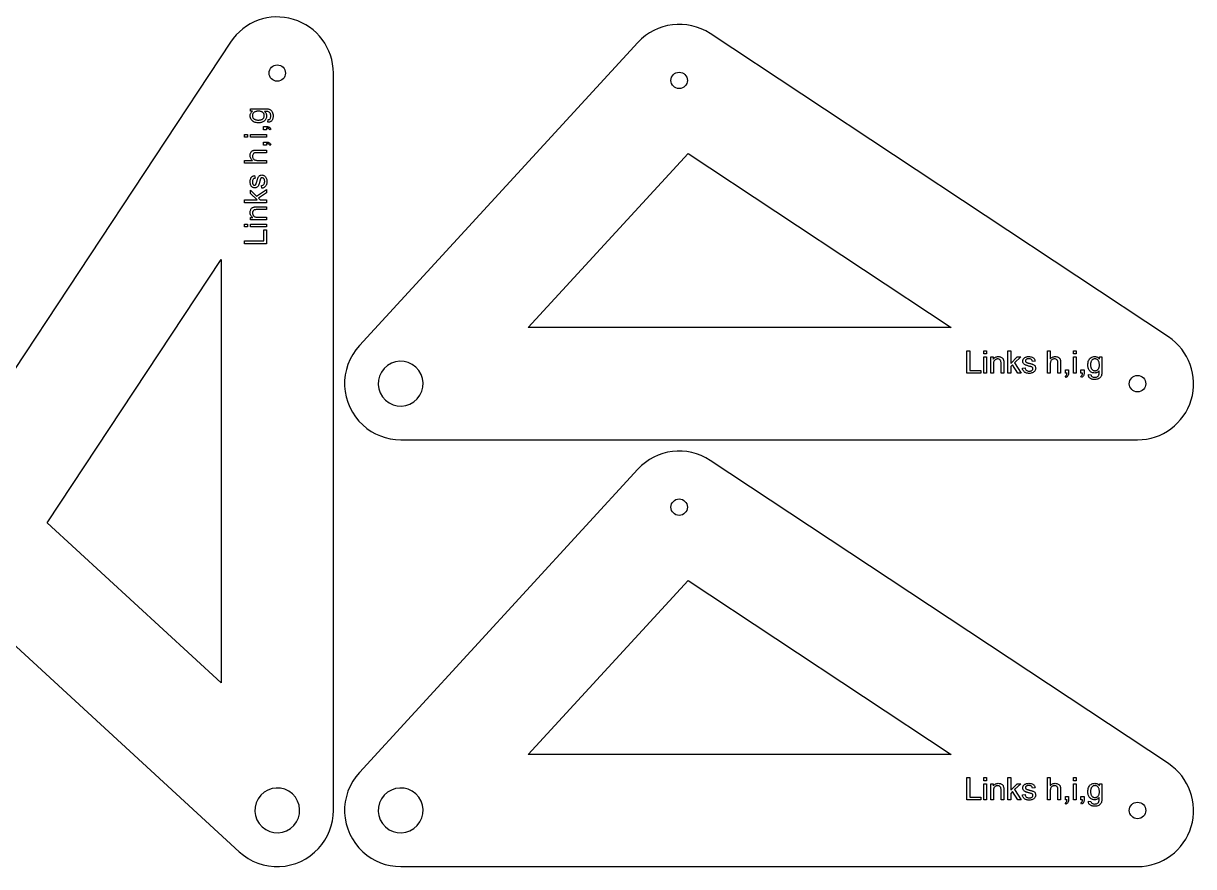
# Model space of a CAD drawing. Header units: millimetres. Extents: x 18 to 1175, y 18 to 1179.
# Drawn here: x 531 to 1157, y 341 to 792 of the extents above; entities that cross this region are included whole.
import ezdxf

# ---------------------------------------------------------------- set-up
doc = ezdxf.new("R2010")
doc.units = ezdxf.units.MM
doc.layers.add('cut', color=5, linetype='Continuous', true_color=0x0000ff)
doc.layers.add('line engraving', color=1, linetype='Continuous', true_color=0xff0000)

msp = doc.modelspace()

# ---------------------------------------------------------------- linework, layer by layer
at = {"layer": 'cut', "color": 5, "true_color": 0x0000ff}
for points in [[(484.03, 497.95), (646.15, 348.94, 0.414578), (688.56, 350.75, 0.188241), (696.49, 371.07), (696.49, 765.27, 0.743511), (641.47, 781.82), (479.3, 536.59, 0.368358)], [(859.42, 781.65), (710.4, 619.54, 0.414578), (712.22, 577.12, 0.188241), (732.54, 569.19), (1126.74, 569.19, 0.743511), (1143.29, 624.21), (898.05, 786.38, 0.368358)], [(740.64, 608.05, 0.997265), (724.4, 590.38, 0.997265)], [(859.42, 553.49), (710.4, 391.37, 0.414578), (712.22, 348.96, 0.188241), (732.54, 341.03), (1126.74, 341.03, 0.743511), (1143.29, 396.05), (898.05, 558.21, 0.368358)], [(657.63, 379.17, 0.997265), (675.31, 362.93, 0.997265)], [(740.64, 379.88, 0.997265), (724.4, 362.21, 0.997265)]]:
    msp.add_lwpolyline(points, format="xyb", close=True, dxfattribs=at)
for points in [[(886.29, 722.22), (1026.98, 629.19), (800.77, 629.19)], [(543.46, 524.82), (636.49, 665.52), (636.49, 439.31)], [(886.29, 494.06), (1026.98, 401.03), (800.77, 401.03)]]:
    msp.add_lwpolyline(points, close=True, dxfattribs=at)
for centre in [(666.49, 765.27), (881.51, 761.35), (1126.74, 599.19), (881.51, 533.19), (1126.74, 371.03)]:
    msp.add_circle(centre, 4.4, dxfattribs=at)
at = {"layer": 'line engraving', "color": 1, "true_color": 0xff0000}
for points in [[(661.48, 738.96), (661.69, 740.38), (661.99, 740.44), (662.25, 740.54), (662.47, 740.69), (662.64, 740.87), (662.82, 741.16), (662.95, 741.51), (663.02, 741.9), (663.05, 742.35), (663.02, 742.83), (662.95, 743.24), (662.82, 743.61), (662.64, 743.91), (662.42, 744.16), (662.16, 744.37), (661.85, 744.54), (661.51, 744.65), (661.38, 744.68), (661.23, 744.7), (661.04, 744.72), (660.82, 744.74), (660.57, 744.75), (660.29, 744.76), (659.98, 744.76), (659.64, 744.76), (659.9, 744.51), (660.13, 744.25), (660.33, 743.98), (660.48, 743.69), (660.61, 743.38), (660.7, 743.06), (660.75, 742.73), (660.77, 742.38), (660.75, 741.95), (660.69, 741.55), (660.59, 741.17), (660.45, 740.81), (660.27, 740.48), (660.05, 740.17), (659.79, 739.89), (659.49, 739.64), (659.16, 739.41), (658.82, 739.21), (658.46, 739.05), (658.08, 738.91), (657.69, 738.8), (657.28, 738.73), (656.86, 738.68), (656.42, 738.67), (655.82, 738.7), (655.24, 738.78), (654.68, 738.92), (654.15, 739.11), (653.66, 739.36), (653.23, 739.66), (652.86, 740.01), (652.55, 740.4), (652.3, 740.84), (652.12, 741.32), (652.02, 741.84), (651.98, 742.39), (652, 742.76), (652.06, 743.12), (652.15, 743.46), (652.29, 743.78), (652.46, 744.08), (652.67, 744.37), (652.92, 744.64), (653.21, 744.9), (652.17, 744.9), (652.17, 746.24), (659.6, 746.24), (660.08, 746.23), (660.53, 746.21), (660.94, 746.18), (661.31, 746.14), (661.65, 746.08), (661.95, 746.01), (662.22, 745.93), (662.44, 745.83), (662.84, 745.6), (663.19, 745.3), (663.5, 744.95), (663.77, 744.54), (663.98, 744.07), (664.13, 743.55), (664.22, 742.98), (664.25, 742.36), (664.24, 741.98), (664.21, 741.63), (664.15, 741.29), (664.08, 740.97), (663.98, 740.67), (663.86, 740.38), (663.72, 740.12), (663.56, 739.87), (663.38, 739.65), (663.17, 739.46), (662.94, 739.3), (662.69, 739.17), (662.42, 739.07), (662.13, 739), (661.81, 738.97), (661.48, 738.96)], [(656.32, 740.16), (656.72, 740.18), (657.1, 740.21), (657.46, 740.26), (657.78, 740.33), (658.07, 740.43), (658.34, 740.54), (658.58, 740.68), (658.78, 740.84), (658.97, 741.01), (659.12, 741.19), (659.26, 741.39), (659.37, 741.59), (659.45, 741.81), (659.51, 742.03), (659.55, 742.27), (659.56, 742.52), (659.55, 742.76), (659.51, 743), (659.45, 743.23), (659.37, 743.44), (659.26, 743.65), (659.13, 743.84), (658.97, 744.03), (658.79, 744.2), (658.58, 744.36), (658.35, 744.5), (658.08, 744.62), (657.8, 744.71), (657.48, 744.79), (657.14, 744.84), (656.76, 744.87), (656.36, 744.88), (655.98, 744.87), (655.62, 744.84), (655.29, 744.78), (654.98, 744.71), (654.7, 744.61), (654.44, 744.49), (654.2, 744.35), (653.99, 744.18), (653.8, 744), (653.64, 743.81), (653.5, 743.62), (653.39, 743.41), (653.3, 743.19), (653.24, 742.97), (653.2, 742.74), (653.19, 742.49), (653.2, 742.26), (653.23, 742.03), (653.3, 741.81), (653.38, 741.6), (653.49, 741.39), (653.63, 741.2), (653.79, 741.02), (653.97, 740.84), (654.18, 740.69), (654.42, 740.55), (654.67, 740.43), (654.95, 740.33), (655.26, 740.26), (655.59, 740.21), (655.94, 740.18), (656.32, 740.16)], [(660.77, 735), (659.11, 735), (659.11, 736.66), (660.77, 736.66), (661.2, 736.64), (661.59, 736.58), (661.94, 736.48), (662.24, 736.34), (662.51, 736.15), (662.74, 735.92), (662.94, 735.64), (663.11, 735.31), (662.49, 734.91), (662.38, 735.12), (662.24, 735.31), (662.08, 735.46), (661.89, 735.59), (661.68, 735.68), (661.42, 735.76), (661.11, 735.8), (660.77, 735.83), (660.77, 735)], [(650.58, 730.95), (648.91, 730.95), (648.91, 732.41), (650.58, 732.41), (650.58, 730.95)], [(660.77, 730.95), (652.17, 730.95), (652.17, 732.41), (660.77, 732.41), (660.77, 730.95)], [(660.77, 726.72), (659.11, 726.72), (659.11, 728.38), (660.77, 728.38), (661.2, 728.36), (661.59, 728.3), (661.94, 728.2), (662.24, 728.05), (662.51, 727.87), (662.74, 727.64), (662.94, 727.36), (663.11, 727.03), (662.49, 726.62), (662.38, 726.84), (662.24, 727.02), (662.08, 727.18), (661.89, 727.3), (661.68, 727.4), (661.42, 727.47), (661.11, 727.52), (660.77, 727.55), (660.77, 726.72)], [(660.77, 717.13), (648.91, 717.13), (648.91, 718.58), (653.16, 718.58), (652.88, 718.84), (652.64, 719.12), (652.44, 719.42), (652.28, 719.73), (652.15, 720.06), (652.05, 720.41), (652, 720.77), (651.98, 721.15), (652, 721.62), (652.07, 722.05), (652.19, 722.45), (652.36, 722.81), (652.56, 723.14), (652.8, 723.42), (653.08, 723.64), (653.4, 723.82), (653.57, 723.89), (653.76, 723.95), (653.98, 724), (654.21, 724.05), (654.46, 724.08), (654.73, 724.1), (655.02, 724.12), (655.32, 724.12), (660.77, 724.12), (660.77, 722.67), (655.32, 722.67), (655.06, 722.66), (654.81, 722.64), (654.59, 722.6), (654.38, 722.55), (654.19, 722.48), (654.02, 722.4), (653.87, 722.3), (653.73, 722.19), (653.51, 721.93), (653.36, 721.62), (653.27, 721.26), (653.23, 720.85), (653.26, 720.54), (653.32, 720.23), (653.42, 719.93), (653.57, 719.64), (653.75, 719.37), (653.97, 719.15), (654.21, 718.97), (654.48, 718.82), (654.79, 718.72), (655.16, 718.64), (655.59, 718.6), (656.07, 718.58), (660.77, 718.58), (660.77, 717.13)], [(658.2, 703.66), (657.97, 705.1), (658.38, 705.18), (658.74, 705.33), (659.05, 705.52), (659.3, 705.77), (659.5, 706.08), (659.65, 706.44), (659.73, 706.85), (659.76, 707.32), (659.76, 707.56), (659.74, 707.79), (659.7, 708), (659.66, 708.19), (659.6, 708.37), (659.53, 708.53), (659.45, 708.68), (659.35, 708.81), (659.14, 709.02), (658.91, 709.17), (658.66, 709.26), (658.4, 709.29), (658.16, 709.27), (657.95, 709.19), (657.77, 709.05), (657.62, 708.87), (657.57, 708.78), (657.51, 708.66), (657.46, 708.52), (657.4, 708.34), (657.33, 708.14), (657.27, 707.92), (657.2, 707.66), (657.13, 707.38), (657.03, 706.99), (656.93, 706.64), (656.84, 706.31), (656.75, 706.02), (656.66, 705.76), (656.58, 705.53), (656.5, 705.33), (656.43, 705.16), (656.26, 704.87), (656.07, 704.61), (655.86, 704.4), (655.61, 704.22), (655.34, 704.08), (655.06, 703.98), (654.76, 703.92), (654.46, 703.9), (654.17, 703.92), (653.9, 703.96), (653.64, 704.05), (653.39, 704.16), (653.16, 704.31), (652.94, 704.47), (652.75, 704.66), (652.58, 704.88), (652.46, 705.06), (652.35, 705.28), (652.25, 705.53), (652.15, 705.8), (652.08, 706.1), (652.02, 706.41), (651.99, 706.73), (651.98, 707.06), (652, 707.55), (652.05, 708.01), (652.14, 708.44), (652.27, 708.84), (652.43, 709.19), (652.61, 709.5), (652.82, 709.76), (653.06, 709.97), (653.33, 710.13), (653.64, 710.27), (654, 710.38), (654.39, 710.47), (654.59, 709.04), (654.27, 708.97), (653.99, 708.85), (653.75, 708.69), (653.55, 708.48), (653.39, 708.23), (653.27, 707.92), (653.2, 707.57), (653.18, 707.17), (653.18, 706.93), (653.2, 706.7), (653.22, 706.5), (653.26, 706.31), (653.31, 706.14), (653.36, 705.99), (653.43, 705.85), (653.51, 705.74), (653.68, 705.55), (653.87, 705.41), (654.07, 705.33), (654.29, 705.31), (654.42, 705.32), (654.55, 705.35), (654.68, 705.41), (654.8, 705.48), (654.91, 705.59), (655.01, 705.71), (655.1, 705.87), (655.18, 706.04), (655.21, 706.11), (655.24, 706.21), (655.27, 706.33), (655.32, 706.47), (655.37, 706.65), (655.42, 706.85), (655.49, 707.08), (655.56, 707.33), (655.66, 707.7), (655.75, 708.04), (655.84, 708.36), (655.93, 708.64), (656.01, 708.9), (656.09, 709.12), (656.16, 709.32), (656.23, 709.48), (656.38, 709.77), (656.55, 710.03), (656.76, 710.25), (657, 710.44), (657.26, 710.6), (657.56, 710.7), (657.88, 710.77), (658.24, 710.79), (658.6, 710.76), (658.95, 710.69), (659.29, 710.55), (659.61, 710.37), (659.92, 710.13), (660.18, 709.85), (660.41, 709.52), (660.61, 709.14), (660.76, 708.73), (660.87, 708.29), (660.94, 707.82), (660.96, 707.33), (660.95, 706.92), (660.92, 706.54), (660.86, 706.19), (660.79, 705.85), (660.69, 705.55), (660.57, 705.27), (660.43, 705.01), (660.26, 704.78), (660.08, 704.57), (659.87, 704.38), (659.65, 704.21), (659.4, 704.06), (659.13, 703.93), (658.84, 703.82), (658.53, 703.73), (658.2, 703.66)], [(660.77, 695.96), (648.91, 695.96), (648.91, 697.42), (655.67, 697.42), (652.17, 700.87), (652.17, 702.75), (655.36, 699.47), (660.77, 703.08), (660.77, 701.29), (656.37, 698.45), (657.36, 697.42), (660.77, 697.42), (660.77, 695.96)], [(660.77, 686.74), (652.17, 686.74), (652.17, 688.05), (653.4, 688.05), (653.06, 688.3), (652.78, 688.58), (652.53, 688.88), (652.33, 689.21), (652.18, 689.56), (652.07, 689.94), (652, 690.35), (651.98, 690.79), (652, 691.17), (652.05, 691.53), (652.14, 691.88), (652.26, 692.21), (652.41, 692.52), (652.58, 692.78), (652.78, 693.01), (652.99, 693.19), (653.23, 693.34), (653.49, 693.46), (653.77, 693.56), (654.07, 693.64), (654.31, 693.68), (654.62, 693.7), (655.02, 693.72), (655.48, 693.72), (660.77, 693.72), (660.77, 692.27), (655.54, 692.27), (655.12, 692.26), (654.76, 692.22), (654.46, 692.17), (654.21, 692.1), (654, 691.99), (653.81, 691.86), (653.65, 691.69), (653.51, 691.49), (653.39, 691.27), (653.31, 691.02), (653.26, 690.76), (653.24, 690.48), (653.25, 690.25), (653.28, 690.03), (653.33, 689.82), (653.39, 689.61), (653.47, 689.42), (653.57, 689.23), (653.69, 689.05), (653.83, 688.87), (654, 688.71), (654.19, 688.58), (654.42, 688.46), (654.69, 688.37), (654.98, 688.29), (655.31, 688.24), (655.68, 688.21), (656.07, 688.2), (660.77, 688.2), (660.77, 686.74)], [(650.58, 683.07), (648.91, 683.07), (648.91, 684.52), (650.58, 684.52), (650.58, 683.07)], [(660.77, 683.07), (652.17, 683.07), (652.17, 684.52), (660.77, 684.52), (660.77, 683.07)], [(660.77, 673.97), (648.91, 673.97), (648.91, 675.54), (659.37, 675.54), (659.37, 681.38), (660.77, 681.38), (660.77, 673.97)], [(1035.43, 604.91), (1035.43, 616.77), (1037, 616.77), (1037, 606.31), (1042.84, 606.31), (1042.84, 604.91), (1035.43, 604.91)], [(1044.53, 615.1), (1044.53, 616.77), (1045.99, 616.77), (1045.99, 615.1), (1044.53, 615.1)], [(1048.21, 604.91), (1048.21, 613.51), (1049.52, 613.51), (1049.52, 612.28), (1049.77, 612.62), (1050.04, 612.9), (1050.35, 613.15), (1050.67, 613.35), (1051.03, 613.5), (1051.41, 613.61), (1051.82, 613.68), (1052.25, 613.7), (1052.63, 613.68), (1053, 613.63), (1053.35, 613.54), (1053.68, 613.42), (1053.99, 613.27), (1054.25, 613.1), (1054.47, 612.9), (1054.65, 612.69), (1054.8, 612.45), (1054.93, 612.19), (1055.03, 611.91), (1055.11, 611.61), (1055.14, 611.37), (1055.17, 611.06), (1055.18, 610.67), (1055.19, 610.2), (1055.19, 604.91), (1053.73, 604.91), (1053.73, 610.14), (1053.72, 610.56), (1053.69, 610.92), (1053.64, 611.22), (1053.56, 611.47), (1053.46, 611.68), (1053.33, 611.87), (1053.16, 612.03), (1052.96, 612.18), (1052.73, 612.29), (1052.49, 612.37), (1052.23, 612.42), (1051.94, 612.44), (1051.72, 612.43), (1051.5, 612.4), (1051.28, 612.36), (1051.08, 612.29), (1050.88, 612.21), (1050.69, 612.11), (1050.51, 611.99), (1050.34, 611.85), (1050.18, 611.68), (1050.04, 611.49), (1049.93, 611.26), (1049.83, 610.99), (1049.76, 610.7), (1049.71, 610.37), (1049.67, 610), (1049.66, 609.61), (1049.66, 604.91), (1048.21, 604.91)], [(1057.43, 604.91), (1057.43, 616.77), (1058.89, 616.77), (1058.89, 610.01), (1062.33, 613.51), (1064.22, 613.51), (1060.93, 610.32), (1064.55, 604.91), (1062.75, 604.91), (1059.91, 609.31), (1058.89, 608.32), (1058.89, 604.91), (1057.43, 604.91)], [(1065.12, 607.48), (1066.56, 607.71), (1066.65, 607.3), (1066.79, 606.94), (1066.99, 606.63), (1067.24, 606.38), (1067.54, 606.18), (1067.9, 606.03), (1068.32, 605.95), (1068.79, 605.92), (1069.03, 605.92), (1069.26, 605.94), (1069.47, 605.98), (1069.66, 606.02), (1069.84, 606.08), (1070, 606.15), (1070.15, 606.23), (1070.28, 606.33), (1070.49, 606.54), (1070.64, 606.77), (1070.73, 607.02), (1070.76, 607.29), (1070.73, 607.52), (1070.65, 607.73), (1070.52, 607.91), (1070.33, 608.06), (1070.24, 608.11), (1070.13, 608.17), (1069.98, 608.22), (1069.81, 608.28), (1069.61, 608.35), (1069.38, 608.41), (1069.13, 608.48), (1068.84, 608.56), (1068.46, 608.65), (1068.1, 608.75), (1067.78, 608.84), (1067.49, 608.93), (1067.23, 609.02), (1066.99, 609.1), (1066.79, 609.18), (1066.62, 609.25), (1066.33, 609.42), (1066.08, 609.61), (1065.86, 609.83), (1065.69, 610.07), (1065.55, 610.34), (1065.45, 610.62), (1065.39, 610.92), (1065.37, 611.22), (1065.38, 611.51), (1065.43, 611.78), (1065.51, 612.04), (1065.63, 612.29), (1065.77, 612.52), (1065.94, 612.74), (1066.13, 612.93), (1066.34, 613.1), (1066.53, 613.22), (1066.75, 613.33), (1066.99, 613.43), (1067.27, 613.53), (1067.57, 613.6), (1067.88, 613.66), (1068.2, 613.69), (1068.53, 613.7), (1069.02, 613.68), (1069.48, 613.63), (1069.91, 613.54), (1070.3, 613.41), (1070.66, 613.25), (1070.97, 613.07), (1071.23, 612.86), (1071.43, 612.62), (1071.6, 612.35), (1071.74, 612.04), (1071.85, 611.69), (1071.93, 611.29), (1070.51, 611.1), (1070.44, 611.41), (1070.32, 611.69), (1070.16, 611.93), (1069.95, 612.13), (1069.69, 612.29), (1069.39, 612.41), (1069.03, 612.48), (1068.63, 612.5), (1068.39, 612.5), (1068.17, 612.48), (1067.96, 612.46), (1067.77, 612.42), (1067.6, 612.37), (1067.45, 612.32), (1067.32, 612.25), (1067.2, 612.17), (1067.01, 612), (1066.88, 611.81), (1066.8, 611.61), (1066.77, 611.39), (1066.78, 611.26), (1066.82, 611.13), (1066.87, 611), (1066.95, 610.89), (1067.05, 610.77), (1067.18, 610.67), (1067.33, 610.58), (1067.51, 610.5), (1067.58, 610.47), (1067.67, 610.44), (1067.79, 610.41), (1067.94, 610.36), (1068.11, 610.31), (1068.31, 610.26), (1068.54, 610.19), (1068.8, 610.12), (1069.17, 610.02), (1069.51, 609.93), (1069.82, 609.84), (1070.11, 609.75), (1070.36, 609.67), (1070.59, 609.59), (1070.78, 609.52), (1070.95, 609.45), (1071.24, 609.3), (1071.5, 609.13), (1071.72, 608.92), (1071.91, 608.68), (1072.06, 608.42), (1072.17, 608.12), (1072.24, 607.8), (1072.26, 607.44), (1072.23, 607.08), (1072.15, 606.73), (1072.02, 606.39), (1071.83, 606.07), (1071.6, 605.76), (1071.31, 605.5), (1070.98, 605.27), (1070.61, 605.07), (1070.19, 604.92), (1069.75, 604.81), (1069.29, 604.74), (1068.8, 604.72), (1068.39, 604.73), (1068.01, 604.76), (1067.65, 604.82), (1067.32, 604.89), (1067.01, 604.99), (1066.73, 605.11), (1066.48, 605.25), (1066.24, 605.42), (1066.03, 605.6), (1065.84, 605.81), (1065.67, 606.03), (1065.52, 606.28), (1065.39, 606.55), (1065.28, 606.84), (1065.19, 607.15), (1065.12, 607.48)], [(1078.59, 604.91), (1078.59, 616.77), (1080.05, 616.77), (1080.05, 612.52), (1080.31, 612.8), (1080.59, 613.04), (1080.89, 613.24), (1081.2, 613.4), (1081.53, 613.53), (1081.88, 613.63), (1082.24, 613.68), (1082.62, 613.7), (1083.08, 613.68), (1083.51, 613.61), (1083.91, 613.49), (1084.28, 613.32), (1084.61, 613.12), (1084.88, 612.88), (1085.11, 612.6), (1085.29, 612.28), (1085.36, 612.11), (1085.42, 611.92), (1085.47, 611.7), (1085.51, 611.47), (1085.55, 611.22), (1085.57, 610.95), (1085.58, 610.67), (1085.59, 610.36), (1085.59, 604.91), (1084.13, 604.91), (1084.13, 610.36), (1084.13, 610.62), (1084.1, 610.87), (1084.07, 611.09), (1084.02, 611.3), (1083.95, 611.49), (1083.87, 611.66), (1083.77, 611.82), (1083.66, 611.95), (1083.4, 612.17), (1083.09, 612.32), (1082.73, 612.42), (1082.32, 612.45), (1082, 612.43), (1081.69, 612.36), (1081.39, 612.26), (1081.1, 612.11), (1080.84, 611.93), (1080.62, 611.72), (1080.43, 611.47), (1080.29, 611.2), (1080.18, 610.89), (1080.11, 610.52), (1080.06, 610.09), (1080.05, 609.61), (1080.05, 604.91), (1078.59, 604.91)], [(1092.42, 615.1), (1092.42, 616.77), (1093.87, 616.77), (1093.87, 615.1), (1092.42, 615.1)], [(1100.43, 604.2), (1101.84, 603.99), (1101.91, 603.69), (1102.01, 603.43), (1102.15, 603.21), (1102.34, 603.04), (1102.63, 602.86), (1102.98, 602.73), (1103.37, 602.66), (1103.82, 602.63), (1104.29, 602.66), (1104.71, 602.73), (1105.07, 602.86), (1105.38, 603.04), (1105.63, 603.26), (1105.84, 603.52), (1106, 603.83), (1106.12, 604.17), (1106.15, 604.3), (1106.17, 604.45), (1106.19, 604.64), (1106.2, 604.86), (1106.22, 605.11), (1106.22, 605.39), (1106.23, 605.7), (1106.23, 606.04), (1105.98, 605.78), (1105.72, 605.55), (1105.44, 605.35), (1105.15, 605.2), (1104.85, 605.07), (1104.53, 604.99), (1104.2, 604.93), (1103.85, 604.91), (1103.42, 604.93), (1103.01, 604.99), (1102.63, 605.09), (1102.28, 605.23), (1101.95, 605.41), (1101.64, 605.63), (1101.36, 605.89), (1101.11, 606.19), (1100.88, 606.52), (1100.68, 606.86), (1100.51, 607.22), (1100.38, 607.6), (1100.27, 607.99), (1100.2, 608.4), (1100.15, 608.82), (1100.13, 609.26), (1100.16, 609.86), (1100.25, 610.44), (1100.38, 611), (1100.58, 611.53), (1100.83, 612.02), (1101.12, 612.45), (1101.47, 612.82), (1101.87, 613.13), (1102.31, 613.38), (1102.79, 613.56), (1103.3, 613.66), (1103.86, 613.7), (1104.23, 613.68), (1104.58, 613.62), (1104.92, 613.53), (1105.24, 613.39), (1105.55, 613.22), (1105.84, 613.01), (1106.11, 612.76), (1106.36, 612.47), (1106.36, 613.51), (1107.71, 613.51), (1107.71, 606.08), (1107.7, 605.6), (1107.68, 605.15), (1107.65, 604.74), (1107.6, 604.37), (1107.55, 604.03), (1107.48, 603.73), (1107.39, 603.46), (1107.3, 603.24), (1107.06, 602.84), (1106.77, 602.49), (1106.42, 602.18), (1106, 601.91), (1105.54, 601.7), (1105.02, 601.55), (1104.45, 601.46), (1103.82, 601.43), (1103.45, 601.44), (1103.09, 601.47), (1102.75, 601.53), (1102.43, 601.6), (1102.13, 601.7), (1101.85, 601.82), (1101.59, 601.96), (1101.34, 602.12), (1101.12, 602.3), (1100.93, 602.51), (1100.77, 602.74), (1100.64, 602.99), (1100.54, 603.26), (1100.47, 603.55), (1100.43, 603.87), (1100.43, 604.2)], [(1044.53, 604.91), (1044.53, 613.51), (1045.99, 613.51), (1045.99, 604.91), (1044.53, 604.91)], [(1092.42, 604.91), (1092.42, 613.51), (1093.87, 613.51), (1093.87, 604.91), (1092.42, 604.91)], [(1101.63, 609.36), (1101.64, 608.96), (1101.67, 608.58), (1101.73, 608.22), (1101.8, 607.9), (1101.89, 607.61), (1102.01, 607.34), (1102.15, 607.11), (1102.3, 606.9), (1102.48, 606.71), (1102.66, 606.56), (1102.85, 606.42), (1103.06, 606.31), (1103.27, 606.23), (1103.5, 606.17), (1103.74, 606.13), (1103.99, 606.12), (1104.23, 606.13), (1104.47, 606.17), (1104.69, 606.23), (1104.91, 606.31), (1105.11, 606.42), (1105.31, 606.55), (1105.49, 606.71), (1105.67, 606.89), (1105.83, 607.1), (1105.97, 607.33), (1106.08, 607.6), (1106.18, 607.88), (1106.25, 608.2), (1106.31, 608.55), (1106.34, 608.92), (1106.35, 609.32), (1106.34, 609.7), (1106.3, 610.06), (1106.25, 610.39), (1106.17, 610.7), (1106.07, 610.98), (1105.95, 611.25), (1105.81, 611.48), (1105.65, 611.69), (1105.47, 611.88), (1105.28, 612.04), (1105.08, 612.18), (1104.88, 612.29), (1104.66, 612.38), (1104.44, 612.44), (1104.2, 612.48), (1103.96, 612.49), (1103.72, 612.48), (1103.49, 612.45), (1103.27, 612.38), (1103.06, 612.3), (1102.86, 612.19), (1102.67, 612.05), (1102.49, 611.89), (1102.31, 611.71), (1102.15, 611.5), (1102.01, 611.26), (1101.9, 611.01), (1101.8, 610.73), (1101.73, 610.42), (1101.67, 610.09), (1101.64, 609.74), (1101.63, 609.36)], [(1088.19, 604.91), (1088.19, 606.57), (1089.84, 606.57), (1089.84, 604.91), (1089.82, 604.48), (1089.76, 604.09), (1089.66, 603.74), (1089.52, 603.44), (1089.34, 603.17), (1089.1, 602.94), (1088.82, 602.74), (1088.49, 602.57), (1088.09, 603.19), (1088.3, 603.3), (1088.49, 603.44), (1088.64, 603.6), (1088.77, 603.79), (1088.87, 604), (1088.94, 604.26), (1088.99, 604.57), (1089.01, 604.91), (1088.19, 604.91)], [(1096.47, 604.91), (1096.47, 606.57), (1098.13, 606.57), (1098.13, 604.91), (1098.11, 604.48), (1098.05, 604.09), (1097.95, 603.74), (1097.8, 603.44), (1097.62, 603.17), (1097.39, 602.94), (1097.11, 602.74), (1096.78, 602.57), (1096.37, 603.19), (1096.59, 603.3), (1096.77, 603.44), (1096.93, 603.6), (1097.05, 603.79), (1097.15, 604), (1097.22, 604.26), (1097.27, 604.57), (1097.3, 604.91), (1096.47, 604.91)], [(1035.43, 376.75), (1035.43, 388.61), (1037, 388.61), (1037, 378.15), (1042.84, 378.15), (1042.84, 376.75), (1035.43, 376.75)], [(1044.53, 386.94), (1044.53, 388.61), (1045.99, 388.61), (1045.99, 386.94), (1044.53, 386.94)], [(1057.43, 376.75), (1057.43, 388.61), (1058.89, 388.61), (1058.89, 381.85), (1062.33, 385.34), (1064.22, 385.34), (1060.93, 382.15), (1064.55, 376.75), (1062.75, 376.75), (1059.91, 381.14), (1058.89, 380.16), (1058.89, 376.75), (1057.43, 376.75)], [(1078.59, 376.75), (1078.59, 388.61), (1080.05, 388.61), (1080.05, 384.36), (1080.31, 384.63), (1080.59, 384.87), (1080.89, 385.08), (1081.2, 385.24), (1081.53, 385.37), (1081.88, 385.46), (1082.24, 385.52), (1082.62, 385.54), (1083.08, 385.51), (1083.51, 385.44), (1083.91, 385.32), (1084.28, 385.16), (1084.61, 384.95), (1084.88, 384.71), (1085.11, 384.43), (1085.29, 384.12), (1085.36, 383.95), (1085.42, 383.75), (1085.47, 383.54), (1085.51, 383.31), (1085.55, 383.06), (1085.57, 382.79), (1085.58, 382.5), (1085.59, 382.2), (1085.59, 376.75), (1084.13, 376.75), (1084.13, 382.2), (1084.13, 382.46), (1084.1, 382.7), (1084.07, 382.93), (1084.02, 383.14), (1083.95, 383.33), (1083.87, 383.5), (1083.77, 383.65), (1083.66, 383.78), (1083.4, 384), (1083.09, 384.16), (1082.73, 384.25), (1082.32, 384.28), (1082, 384.26), (1081.69, 384.2), (1081.39, 384.09), (1081.1, 383.95), (1080.84, 383.76), (1080.62, 383.55), (1080.43, 383.31), (1080.29, 383.04), (1080.18, 382.72), (1080.11, 382.35), (1080.06, 381.93), (1080.05, 381.45), (1080.05, 376.75), (1078.59, 376.75)], [(1092.42, 386.94), (1092.42, 388.61), (1093.87, 388.61), (1093.87, 386.94), (1092.42, 386.94)], [(1044.53, 376.75), (1044.53, 385.34), (1045.99, 385.34), (1045.99, 376.75), (1044.53, 376.75)], [(1048.21, 376.75), (1048.21, 385.34), (1049.52, 385.34), (1049.52, 384.12), (1049.77, 384.45), (1050.04, 384.74), (1050.35, 384.98), (1050.67, 385.18), (1051.03, 385.34), (1051.41, 385.45), (1051.82, 385.51), (1052.25, 385.54), (1052.63, 385.52), (1053, 385.47), (1053.35, 385.38), (1053.68, 385.26), (1053.99, 385.11), (1054.25, 384.93), (1054.47, 384.74), (1054.65, 384.53), (1054.8, 384.29), (1054.93, 384.03), (1055.03, 383.75), (1055.11, 383.45), (1055.14, 383.21), (1055.17, 382.89), (1055.18, 382.5), (1055.19, 382.03), (1055.19, 376.75), (1053.73, 376.75), (1053.73, 381.98), (1053.72, 382.39), (1053.69, 382.75), (1053.64, 383.06), (1053.56, 383.31), (1053.46, 383.52), (1053.33, 383.7), (1053.16, 383.87), (1052.96, 384.01), (1052.73, 384.13), (1052.49, 384.21), (1052.23, 384.26), (1051.94, 384.27), (1051.72, 384.27), (1051.5, 384.24), (1051.28, 384.19), (1051.08, 384.13), (1050.88, 384.04), (1050.69, 383.94), (1050.51, 383.82), (1050.34, 383.68), (1050.18, 383.52), (1050.04, 383.32), (1049.93, 383.09), (1049.83, 382.83), (1049.76, 382.53), (1049.71, 382.2), (1049.67, 381.84), (1049.66, 381.44), (1049.66, 376.75), (1048.21, 376.75)], [(1065.12, 379.32), (1066.56, 379.54), (1066.65, 379.13), (1066.79, 378.78), (1066.99, 378.47), (1067.24, 378.22), (1067.54, 378.01), (1067.9, 377.87), (1068.32, 377.78), (1068.79, 377.75), (1069.03, 377.76), (1069.26, 377.78), (1069.47, 377.81), (1069.66, 377.86), (1069.84, 377.91), (1070, 377.98), (1070.15, 378.07), (1070.28, 378.16), (1070.49, 378.38), (1070.64, 378.61), (1070.73, 378.86), (1070.76, 379.12), (1070.73, 379.35), (1070.65, 379.56), (1070.52, 379.74), (1070.33, 379.9), (1070.24, 379.95), (1070.13, 380), (1069.98, 380.06), (1069.81, 380.12), (1069.61, 380.18), (1069.38, 380.25), (1069.13, 380.32), (1068.84, 380.39), (1068.46, 380.49), (1068.1, 380.59), (1067.78, 380.68), (1067.49, 380.77), (1067.23, 380.85), (1066.99, 380.94), (1066.79, 381.02), (1066.62, 381.09), (1066.33, 381.25), (1066.08, 381.44), (1065.86, 381.66), (1065.69, 381.91), (1065.55, 382.18), (1065.45, 382.46), (1065.39, 382.75), (1065.37, 383.06), (1065.38, 383.34), (1065.43, 383.61), (1065.51, 383.87), (1065.63, 384.12), (1065.77, 384.36), (1065.94, 384.57), (1066.13, 384.77), (1066.34, 384.94), (1066.53, 385.06), (1066.75, 385.17), (1066.99, 385.27), (1067.27, 385.36), (1067.57, 385.44), (1067.88, 385.49), (1068.2, 385.53), (1068.53, 385.54), (1069.02, 385.52), (1069.48, 385.46), (1069.91, 385.37), (1070.3, 385.25), (1070.66, 385.09), (1070.97, 384.9), (1071.23, 384.69), (1071.43, 384.46), (1071.6, 384.19), (1071.74, 383.87), (1071.85, 383.52), (1071.93, 383.13), (1070.51, 382.93), (1070.44, 383.25), (1070.32, 383.52), (1070.16, 383.76), (1069.95, 383.97), (1069.69, 384.13), (1069.39, 384.25), (1069.03, 384.32), (1068.63, 384.34), (1068.39, 384.33), (1068.17, 384.32), (1067.96, 384.29), (1067.77, 384.26), (1067.6, 384.21), (1067.45, 384.15), (1067.32, 384.09), (1067.2, 384.01), (1067.01, 383.83), (1066.88, 383.65), (1066.8, 383.45), (1066.77, 383.23), (1066.78, 383.09), (1066.82, 382.96), (1066.87, 382.84), (1066.95, 382.72), (1067.05, 382.61), (1067.18, 382.51), (1067.33, 382.41), (1067.51, 382.33), (1067.58, 382.31), (1067.67, 382.28), (1067.79, 382.24), (1067.94, 382.2), (1068.11, 382.15), (1068.31, 382.09), (1068.54, 382.03), (1068.8, 381.96), (1069.17, 381.86), (1069.51, 381.76), (1069.82, 381.67), (1070.11, 381.59), (1070.36, 381.5), (1070.59, 381.43), (1070.78, 381.35), (1070.95, 381.29), (1071.24, 381.14), (1071.5, 380.96), (1071.72, 380.76), (1071.91, 380.52), (1072.06, 380.25), (1072.17, 379.96), (1072.24, 379.63), (1072.26, 379.28), (1072.23, 378.92), (1072.15, 378.57), (1072.02, 378.23), (1071.83, 377.9), (1071.6, 377.6), (1071.31, 377.33), (1070.98, 377.1), (1070.61, 376.91), (1070.19, 376.75), (1069.75, 376.64), (1069.29, 376.58), (1068.8, 376.56), (1068.39, 376.57), (1068.01, 376.6), (1067.65, 376.65), (1067.32, 376.73), (1067.01, 376.83), (1066.73, 376.95), (1066.48, 377.09), (1066.24, 377.25), (1066.03, 377.44), (1065.84, 377.64), (1065.67, 377.87), (1065.52, 378.12), (1065.39, 378.38), (1065.28, 378.67), (1065.19, 378.98), (1065.12, 379.32)], [(1092.42, 376.75), (1092.42, 385.34), (1093.87, 385.34), (1093.87, 376.75), (1092.42, 376.75)], [(1100.43, 376.04), (1101.84, 375.83), (1101.91, 375.52), (1102.01, 375.26), (1102.15, 375.05), (1102.34, 374.87), (1102.63, 374.7), (1102.98, 374.57), (1103.37, 374.5), (1103.82, 374.47), (1104.29, 374.5), (1104.71, 374.57), (1105.07, 374.7), (1105.38, 374.87), (1105.63, 375.1), (1105.84, 375.36), (1106, 375.66), (1106.12, 376.01), (1106.15, 376.13), (1106.17, 376.29), (1106.19, 376.48), (1106.2, 376.7), (1106.22, 376.95), (1106.22, 377.22), (1106.23, 377.53), (1106.23, 377.88), (1105.98, 377.61), (1105.72, 377.38), (1105.44, 377.19), (1105.15, 377.03), (1104.85, 376.91), (1104.53, 376.82), (1104.2, 376.77), (1103.85, 376.75), (1103.42, 376.77), (1103.01, 376.83), (1102.63, 376.93), (1102.28, 377.07), (1101.95, 377.25), (1101.64, 377.47), (1101.36, 377.73), (1101.11, 378.03), (1100.88, 378.36), (1100.68, 378.7), (1100.51, 379.06), (1100.38, 379.43), (1100.27, 379.83), (1100.2, 380.23), (1100.15, 380.66), (1100.13, 381.1), (1100.16, 381.7), (1100.25, 382.28), (1100.38, 382.83), (1100.58, 383.36), (1100.83, 383.85), (1101.12, 384.29), (1101.47, 384.66), (1101.87, 384.97), (1102.31, 385.22), (1102.79, 385.39), (1103.3, 385.5), (1103.86, 385.54), (1104.23, 385.52), (1104.58, 385.46), (1104.92, 385.36), (1105.24, 385.23), (1105.55, 385.06), (1105.84, 384.84), (1106.11, 384.59), (1106.36, 384.31), (1106.36, 385.34), (1107.71, 385.34), (1107.71, 377.92), (1107.7, 377.43), (1107.68, 376.99), (1107.65, 376.58), (1107.6, 376.2), (1107.55, 375.86), (1107.48, 375.56), (1107.39, 375.3), (1107.3, 375.07), (1107.06, 374.68), (1106.77, 374.32), (1106.42, 374.01), (1106, 373.75), (1105.54, 373.54), (1105.02, 373.39), (1104.45, 373.29), (1103.82, 373.26), (1103.45, 373.28), (1103.09, 373.31), (1102.75, 373.36), (1102.43, 373.44), (1102.13, 373.53), (1101.85, 373.65), (1101.59, 373.79), (1101.34, 373.96), (1101.12, 374.14), (1100.93, 374.35), (1100.77, 374.57), (1100.64, 374.82), (1100.54, 375.09), (1100.47, 375.39), (1100.43, 375.7), (1100.43, 376.04)], [(1101.63, 381.2), (1101.64, 380.79), (1101.67, 380.41), (1101.73, 380.06), (1101.8, 379.74), (1101.89, 379.44), (1102.01, 379.18), (1102.15, 378.94), (1102.3, 378.73), (1102.48, 378.55), (1102.66, 378.39), (1102.85, 378.26), (1103.06, 378.15), (1103.27, 378.07), (1103.5, 378), (1103.74, 377.97), (1103.99, 377.96), (1104.23, 377.97), (1104.47, 378), (1104.69, 378.07), (1104.91, 378.15), (1105.11, 378.26), (1105.31, 378.39), (1105.49, 378.55), (1105.67, 378.73), (1105.83, 378.94), (1105.97, 379.17), (1106.08, 379.43), (1106.18, 379.72), (1106.25, 380.04), (1106.31, 380.38), (1106.34, 380.75), (1106.35, 381.15), (1106.34, 381.53), (1106.3, 381.89), (1106.25, 382.23), (1106.17, 382.54), (1106.07, 382.82), (1105.95, 383.08), (1105.81, 383.32), (1105.65, 383.53), (1105.47, 383.72), (1105.28, 383.88), (1105.08, 384.02), (1104.88, 384.13), (1104.66, 384.22), (1104.44, 384.28), (1104.2, 384.32), (1103.96, 384.33), (1103.72, 384.32), (1103.49, 384.28), (1103.27, 384.22), (1103.06, 384.13), (1102.86, 384.02), (1102.67, 383.89), (1102.49, 383.73), (1102.31, 383.54), (1102.15, 383.33), (1102.01, 383.1), (1101.9, 382.84), (1101.8, 382.56), (1101.73, 382.26), (1101.67, 381.93), (1101.64, 381.58), (1101.63, 381.2)], [(1088.19, 376.75), (1088.19, 378.41), (1089.84, 378.41), (1089.84, 376.75), (1089.82, 376.32), (1089.76, 375.92), (1089.66, 375.58), (1089.52, 375.27), (1089.34, 375.01), (1089.1, 374.78), (1088.82, 374.57), (1088.49, 374.41), (1088.09, 375.03), (1088.3, 375.14), (1088.49, 375.28), (1088.64, 375.44), (1088.77, 375.62), (1088.87, 375.84), (1088.94, 376.1), (1088.99, 376.4), (1089.01, 376.75), (1088.19, 376.75)], [(1096.47, 376.75), (1096.47, 378.41), (1098.13, 378.41), (1098.13, 376.75), (1098.11, 376.32), (1098.05, 375.92), (1097.95, 375.58), (1097.8, 375.27), (1097.62, 375.01), (1097.39, 374.78), (1097.11, 374.57), (1096.78, 374.41), (1096.37, 375.03), (1096.59, 375.14), (1096.77, 375.28), (1096.93, 375.44), (1097.05, 375.62), (1097.15, 375.84), (1097.22, 376.1), (1097.27, 376.4), (1097.3, 376.75), (1096.47, 376.75)]]:
    msp.add_lwpolyline(points, dxfattribs=at)

doc.saveas('drawing.dxf')
